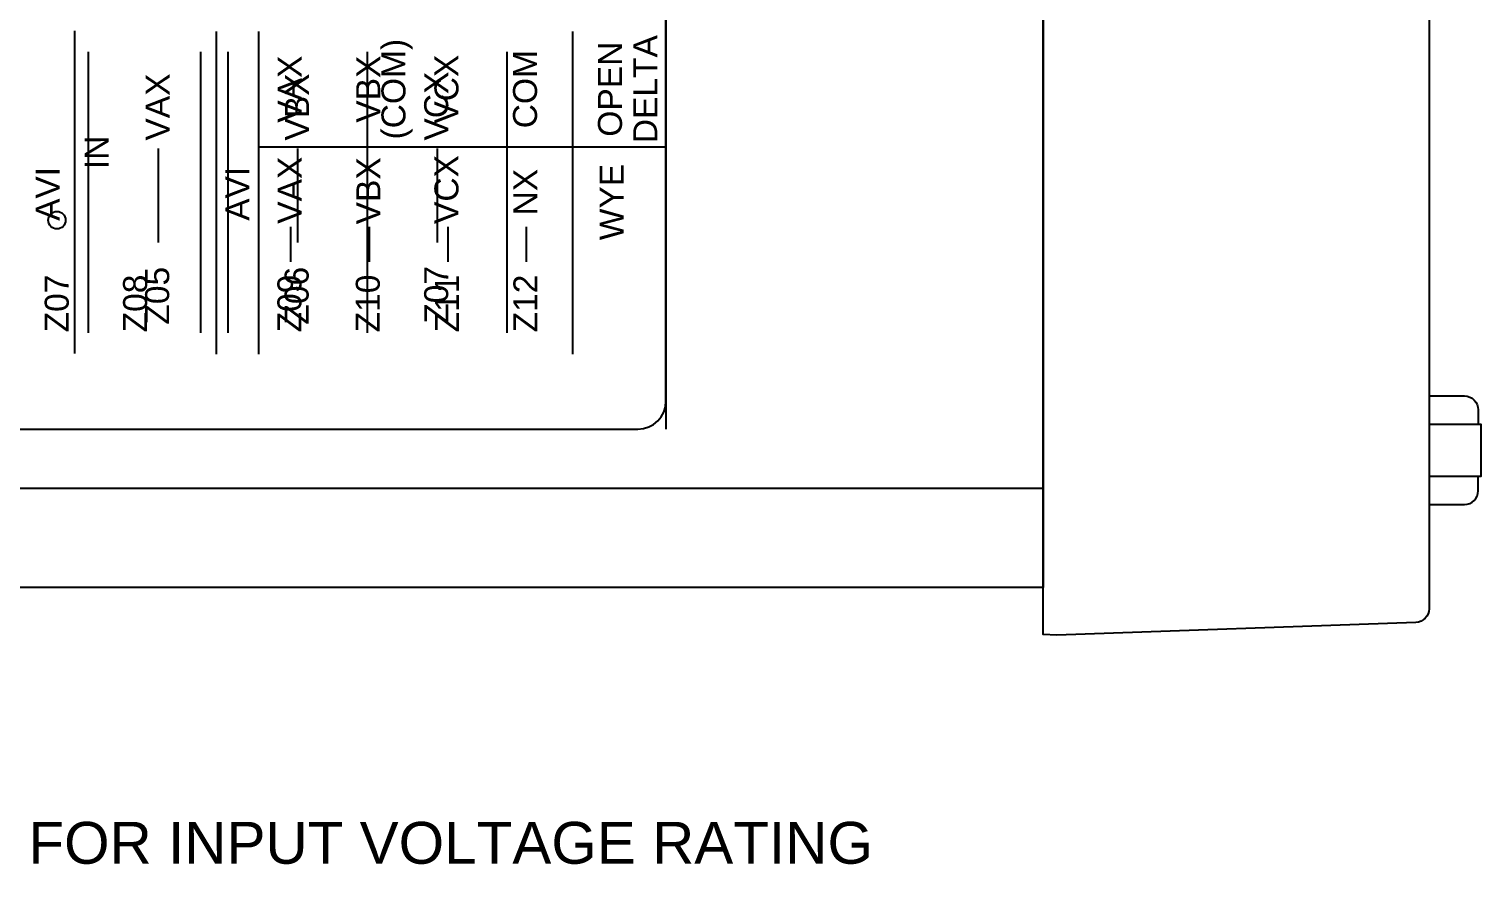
# Model space of a CAD drawing. Extents: x 0.3 to 23.7, y 0.2 to 17.8.
# Drawn here: x 11.563 to 15.726, y 0.765 to 3.17 of the extents above; entities that cross this region are included whole.
import ezdxf
from ezdxf.enums import TextEntityAlignment as Align

# ---------------------------------------------------------------- set-up
doc = ezdxf.new("R2010")
doc.units = 0
doc.header["$MEASUREMENT"] = 0
for name, color, linetype in [('5_01__81__3-PHASE_1_AMP_AC', 7, 'CONTINUOUS'), ('5_02__85__3-PHASE_5_AMP_AC', 7, 'CONTINUOUS'), ('5_03__82__3-PHASE_1_AMP_AC', 7, 'CONTINUOUS'), ('5_04__86__3-PHASE_5_AMP_AC', 7, 'CONTINUOUS'), ('5_05__L1__3-PHASE_1-NEUTRA', 7, 'CONTINUOUS'), ('6_00_____DWG', 7, 'CONTINUOUS')]:
    doc.layers.add(name, color=color, linetype=linetype)
doc.styles.add('ARIAL', font='arial.ttf')

msp = doc.modelspace()

# ---------------------------------------------------------------- linework, layer by layer
at = {"layer": '5_01__81__3-PHASE_1_AMP_AC'}
for points in [[(12.1002, 2.2377), (12.1002, 3.1627)], [(12.2213, 2.2377), (12.2213, 3.1627)], [(13.1221, 2.2377), (13.1221, 3.1627)], [(12.0552, 2.2992), (12.0552, 3.1043)], [(12.2213, 2.8323), (13.3887, 2.8323)], [(12.3127, 2.6029), (12.3127, 2.5029)], [(12.5376, 2.6029), (12.5376, 2.5029)], [(12.7631, 2.6029), (12.7631, 2.5029)], [(12.9883, 2.6029), (12.9883, 2.5029)]]:
    msp.add_lwpolyline(points, dxfattribs=at)
msp.add_circle((11.6427, 2.622), 0.025, dxfattribs=at)
at = {"layer": '5_02__85__3-PHASE_5_AMP_AC'}
for points in [[(12.1002, 2.2377), (12.1002, 3.1627)], [(12.2213, 2.2377), (12.2213, 3.1627)], [(13.1221, 2.2377), (13.1221, 3.1627)], [(12.0552, 2.2992), (12.0552, 3.1043)], [(12.2213, 2.8323), (13.3887, 2.8323)], [(12.3127, 2.6029), (12.3127, 2.5029)], [(12.5376, 2.6029), (12.5376, 2.5029)], [(12.7631, 2.6029), (12.7631, 2.5029)], [(12.9883, 2.6029), (12.9883, 2.5029)]]:
    msp.add_lwpolyline(points, dxfattribs=at)
msp.add_circle((11.6427, 2.622), 0.025, dxfattribs=at)
at = {"layer": '5_03__82__3-PHASE_1_AMP_AC'}
for points in [[(12.1002, 2.2377), (12.1002, 3.1627)], [(12.2213, 2.2377), (12.2213, 3.1627)], [(13.1221, 2.2377), (13.1221, 3.1627)], [(12.0552, 2.2992), (12.0552, 3.1043)], [(12.2213, 2.8323), (13.3887, 2.8323)], [(12.3127, 2.6029), (12.3127, 2.5029)], [(12.5376, 2.6029), (12.5376, 2.5029)], [(12.7631, 2.6029), (12.7631, 2.5029)], [(12.9883, 2.6029), (12.9883, 2.5029)]]:
    msp.add_lwpolyline(points, dxfattribs=at)
msp.add_circle((11.6427, 2.622), 0.025, dxfattribs=at)
at = {"layer": '5_04__86__3-PHASE_5_AMP_AC'}
for points in [[(12.1002, 2.2377), (12.1002, 3.1627)], [(12.2213, 2.2377), (12.2213, 3.1627)], [(13.1221, 2.2377), (13.1221, 3.1627)], [(12.0552, 2.2992), (12.0552, 3.1043)], [(12.2213, 2.8323), (13.3887, 2.8323)], [(12.3127, 2.6029), (12.3127, 2.5029)], [(12.5376, 2.6029), (12.5376, 2.5029)], [(12.7631, 2.6029), (12.7631, 2.5029)], [(12.9883, 2.6029), (12.9883, 2.5029)]]:
    msp.add_lwpolyline(points, dxfattribs=at)
msp.add_circle((11.6427, 2.622), 0.025, dxfattribs=at)
at = {"layer": '5_05__L1__3-PHASE_1-NEUTRA'}
for points in [[(11.6936, 2.2398), (11.6936, 3.1648)], [(11.7336, 2.2993), (11.7336, 3.1044)], [(12.1336, 2.2993), (12.1336, 3.1044)], [(12.5336, 2.2993), (12.5336, 3.1044)], [(12.9336, 2.2993), (12.9336, 3.1044)], [(11.9336, 2.5585), (11.9336, 2.8273)], [(12.3336, 2.5585), (12.3336, 2.8273)], [(12.7336, 2.5585), (12.7336, 2.8273)]]:
    msp.add_lwpolyline(points, dxfattribs=at)
at = {"layer": '6_00_____DWG'}
for points in [[(14.4705, 8.9869), (14.5099, 8.9883), (15.5388, 8.9523, -0.404026), (15.5768, 8.913), (15.5768, 1.5084, -0.404026), (15.5388, 1.4691), (14.5099, 1.4331), (14.4705, 1.4345)], [(13.3087, 8.3481), (9.5987, 8.3481, 0.414213), (9.5187, 8.2681), (9.5187, 2.1031, 0.414212), (9.5987, 2.0231), (13.3087, 2.0231, 0.414211), (13.3887, 2.1031), (13.3887, 8.2681, 0.414219)]]:
    msp.add_lwpolyline(points, format="xyb", close=True, dxfattribs=at)
msp.add_lwpolyline([(9.3515, 8.8524), (14.4705, 8.8524), (14.4705, 1.569), (9.3515, 1.569)], close=True, dxfattribs=at)
for points in [[(13.3887, 8.3481), (13.3887, 2.0231)], [(15.5768, 2.0376), (15.7256, 2.0376), (15.7256, 1.8876), (15.5768, 1.8876)], [(9.3515, 1.8544), (14.4705, 1.8544)]]:
    msp.add_lwpolyline(points, dxfattribs=at)
for points in [[(15.5768, 2.1181), (15.6783, 2.1181, -0.414214), (15.7177, 2.0787), (15.7177, 2.0376)], [(15.5768, 1.8071), (15.6783, 1.8071, 0.414214), (15.7177, 1.8464), (15.7177, 1.8876)]]:
    msp.add_lwpolyline(points, format="xyb", dxfattribs=at)

# ---------------------------------------------------------------- texts
at = {"layer": '5_01__81__3-PHASE_1_AMP_AC', "style": 'ARIAL'}
for s, p in [('(COM)', (12.642, 2.9975)), ('OPEN', (13.2628, 2.9975)), ('DELTA', (13.3639, 2.9975)), ('VAX', (12.3446, 2.9975)), ('VBX', (12.5695, 2.9975)), ('VCX', (12.794, 2.9975)), ('COM', (13.0192, 2.9975))]:
    msp.add_text(s, height=0.06883, rotation=90, dxfattribs=at).set_placement(p, align=Align.CENTER)
for s, height, p in [('IN', 0.06883, (11.7906, 2.7682)), ('VAX', 0.06883, (12.3446, 2.6116)), ('VBX', 0.06883, (12.5698, 2.6099)), ('VCX', 0.06883, (12.794, 2.611)), ('AVI', 0.06846, (12.1944, 2.6205)), ('NX', 0.06883, (13.0203, 2.6356)), ('WYE', 0.06883, (13.2672, 2.5645)), ('Z07', 0.06883, (11.6765, 2.3004)), ('Z08', 0.06883, (11.9012, 2.3004)), ('Z09', 0.06883, (12.3436, 2.3004)), ('Z10', 0.06883, (12.5684, 2.3004)), ('Z11', 0.06883, (12.7951, 2.3004)), ('Z12', 0.06883, (13.0203, 2.3004))]:
    msp.add_text(s, height=height, rotation=90, dxfattribs=at).set_placement(p)
at = {"layer": '5_02__85__3-PHASE_5_AMP_AC', "style": 'ARIAL'}
for s, p in [('(COM)', (12.642, 2.9975)), ('OPEN', (13.2628, 2.9975)), ('DELTA', (13.3639, 2.9975)), ('VAX', (12.3446, 2.9975)), ('VBX', (12.5695, 2.9975)), ('VCX', (12.794, 2.9975)), ('COM', (13.0192, 2.9975))]:
    msp.add_text(s, height=0.06883, rotation=90, dxfattribs=at).set_placement(p, align=Align.CENTER)
for s, height, p in [('IN', 0.06883, (11.7906, 2.7682)), ('VAX', 0.06883, (12.3446, 2.6116)), ('VBX', 0.06883, (12.5698, 2.6099)), ('VCX', 0.06883, (12.794, 2.611)), ('AVI', 0.06846, (12.1944, 2.6205)), ('NX', 0.06883, (13.0203, 2.6356)), ('WYE', 0.06883, (13.2672, 2.5645)), ('Z07', 0.06883, (11.6765, 2.3004)), ('Z08', 0.06883, (11.9012, 2.3004)), ('Z09', 0.06883, (12.3436, 2.3004)), ('Z10', 0.06883, (12.5684, 2.3004)), ('Z11', 0.06883, (12.7951, 2.3004)), ('Z12', 0.06883, (13.0203, 2.3004))]:
    msp.add_text(s, height=height, rotation=90, dxfattribs=at).set_placement(p)
at = {"layer": '5_03__82__3-PHASE_1_AMP_AC', "style": 'ARIAL'}
for s, p in [('(COM)', (12.642, 2.9975)), ('OPEN', (13.2628, 2.9975)), ('DELTA', (13.3639, 2.9975)), ('VAX', (12.3446, 2.9975)), ('VBX', (12.5695, 2.9975)), ('VCX', (12.794, 2.9975)), ('COM', (13.0192, 2.9975))]:
    msp.add_text(s, height=0.06883, rotation=90, dxfattribs=at).set_placement(p, align=Align.CENTER)
for s, height, p in [('IN', 0.06883, (11.7906, 2.7682)), ('VAX', 0.06883, (12.3446, 2.6116)), ('VBX', 0.06883, (12.5698, 2.6099)), ('VCX', 0.06883, (12.794, 2.611)), ('AVI', 0.06846, (12.1944, 2.6205)), ('NX', 0.06883, (13.0203, 2.6356)), ('WYE', 0.06883, (13.2672, 2.5645)), ('Z07', 0.06883, (11.6765, 2.3004)), ('Z08', 0.06883, (11.9012, 2.3004)), ('Z09', 0.06883, (12.3436, 2.3004)), ('Z10', 0.06883, (12.5684, 2.3004)), ('Z11', 0.06883, (12.7951, 2.3004)), ('Z12', 0.06883, (13.0203, 2.3004))]:
    msp.add_text(s, height=height, rotation=90, dxfattribs=at).set_placement(p)
at = {"layer": '5_04__86__3-PHASE_5_AMP_AC', "style": 'ARIAL'}
for s, p in [('(COM)', (12.642, 2.9975)), ('OPEN', (13.2628, 2.9975)), ('DELTA', (13.3639, 2.9975)), ('VAX', (12.3446, 2.9975)), ('VBX', (12.5695, 2.9975)), ('VCX', (12.794, 2.9975)), ('COM', (13.0192, 2.9975))]:
    msp.add_text(s, height=0.06883, rotation=90, dxfattribs=at).set_placement(p, align=Align.CENTER)
for s, height, p in [('IN', 0.06883, (11.7906, 2.7682)), ('VAX', 0.06883, (12.3446, 2.6116)), ('VBX', 0.06883, (12.5698, 2.6099)), ('VCX', 0.06883, (12.794, 2.611)), ('AVI', 0.06846, (12.1944, 2.6205)), ('NX', 0.06883, (13.0203, 2.6356)), ('WYE', 0.06883, (13.2672, 2.5645)), ('Z07', 0.06883, (11.6765, 2.3004)), ('Z08', 0.06883, (11.9012, 2.3004)), ('Z09', 0.06883, (12.3436, 2.3004)), ('Z10', 0.06883, (12.5684, 2.3004)), ('Z11', 0.06883, (12.7951, 2.3004)), ('Z12', 0.06883, (13.0203, 2.3004))]:
    msp.add_text(s, height=height, rotation=90, dxfattribs=at).set_placement(p)
at = {"layer": '5_05__L1__3-PHASE_1-NEUTRA', "style": 'ARIAL'}
for s, height, p in [('VAX', 0.06883, (11.9655, 2.8501)), ('VBX', 0.06883, (12.3655, 2.8501)), ('VCX', 0.06883, (12.7645, 2.8501)), ('AVI', 0.06846, (11.6503, 2.6202)), ('Z05', 0.06883, (11.9645, 2.3226)), ('Z06', 0.06883, (12.3644, 2.3226)), ('Z07', 0.06883, (12.7645, 2.3252))]:
    msp.add_text(s, height=height, rotation=90, dxfattribs=at).set_placement(p)
at = {"layer": '6_00_____DWG', "style": 'ARIAL'}
msp.add_text('‡   SEE DOCUMENTATION FOR INPUT VOLTAGE RATING', height=0.12, dxfattribs=at).set_placement((9.4188, 0.7775))

doc.saveas('drawing.dxf')
